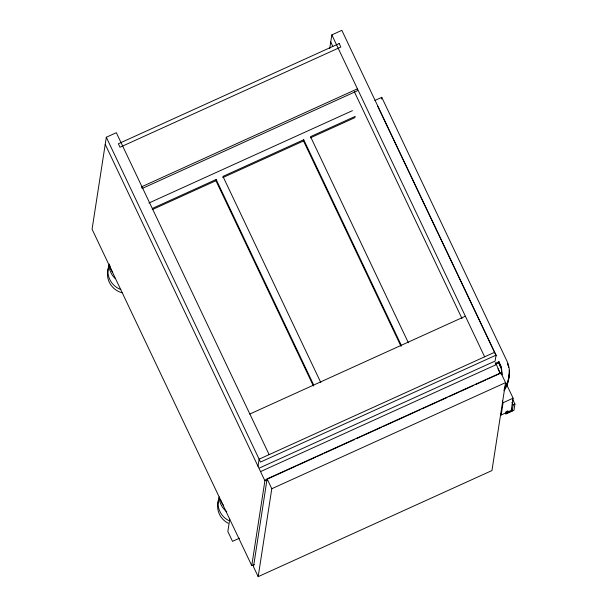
<?xml version="1.0" encoding="UTF-8"?>
<svg xmlns="http://www.w3.org/2000/svg" width="607" height="607" viewBox="0 0 607 607"><rect width="100%" height="100%" fill="white"/><g stroke="black" fill="none" stroke-linecap="round" stroke-linejoin="round"><path stroke-width="0.91" d="M502.065 374.876L501.526 367.834L498.962 361.673L495.517 363.236M509.432 370.141C509.136 377.258 508.446 384.732 504.053 390.711L504.447 388.139L507.778 381.606L509.372 374.731L509.159 367.895L507.133 361.461L381.765 97.34L374.86 100.466M269.129 454.62L116.324 132.705L106.316 137.25L92.074 229.218L251.761 565.633L254.265 564.495M141.712 188.041L141.932 186.653L357.447 88.834L357.121 90.921L142.47 188.345M313.394 385.969L215.955 180.704L216.145 179.497L152.433 208.413M229.742 519.235L227.837 531.497L232.519 541.353L239.424 538.219M400.969 346.225L303.538 140.953L303.72 139.747L222.951 176.409L320.792 382.531M258.021 466.282L259.121 459.165L494.652 352.265M329.73 48.53L331.839 34.895L341.847 30.35L496.033 355.163L495.122 361.051L259.584 467.951M251.761 565.633L264.993 480.167L296.057 466.07M267.11 478.87L253.498 566.786L258.18 576.65L491.951 470.554L505.563 382.63L500.881 372.774L267.11 478.87L271.792 488.726L258.18 576.65M381.5 99.047L381.765 97.34M501.981 374.284L501.336 369.041L498.779 362.88L498.962 361.673M500.085 365.642L500.274 364.443M500.813 367.372L500.995 366.165M500.434 373.882L496.397 364.564L260.866 471.464M507.74 365.247L508.006 363.54M508.416 367.394L508.681 365.687M506.602 384.489L513.097 398.177L511.2 410.438L501.192 414.983L503.089 402.722L502.277 401.015M505.343 388.594L505.745 386.022M506.458 386.409L506.853 383.844M507.376 384.178L507.778 381.606M509.106 374.997L509.508 372.432M508.112 381.902L508.507 379.337M508.643 379.61L509.372 374.731M512.49 398.951L514.926 404.08L513.954 410.332L505.707 414.073L506.094 411.622L507.854 410.818L507.535 412.904L512.247 410.764L513.158 404.877L511.936 402.32M148.935 203.011L352.447 110.649M355.3 116.339L310.526 136.658L408.367 342.78M152.243 209.62L215.955 180.704M222.761 177.616L303.538 140.953M310.344 137.865L355.118 117.546M249.856 414.02L465.372 316.209M496.033 355.163L260.494 462.064L106.316 137.25M495.335 364.443L498.779 362.88M297.779 465.288L315.898 457.063M317.62 456.282L322.803 453.93M324.525 453.148L354.723 439.445M356.446 438.656L381.469 427.305M383.192 426.524L420.294 409.679M422.017 408.898L447.04 397.547M448.763 396.758L459.12 392.061M460.842 391.28L473.786 385.407M475.509 384.626L485.866 379.921M487.588 379.14L500.532 373.267M267.49 479.606L264.902 480.782L105.216 144.36M271.792 488.726L505.563 382.63M503.089 402.722L513.097 398.177M513.158 404.877L514.926 404.08M377.683 106.179L496.23 355.922M495.175 362.789L495.98 364.496M498.006 368.76L499.629 372.174M511.435 409.057L512.247 410.764M331.839 34.895L484.644 356.81M330.739 42.004L332.773 46.284M354.313 91.665L462.003 318.546M500.38 413.276L501.192 414.983M303.72 139.747L401.561 345.876M216.145 179.497L313.576 384.762M122.053 292.771A19.621 19.265 8.8 0 1 108.623 267.512M120.839 289.547A19.621 19.265 8.8 0 1 109.427 264.075M115.383 278.696A19.621 19.265 8.8 0 1 109.055 265.365M112.523 272.171A19.621 19.265 8.8 0 1 109.753 265.183M226.813 511.792A19.621 19.265 8.8 0 1 219.188 497.376M228.179 523.249A19.621 19.265 8.8 0 1 218.474 500.327M228.619 520.525A19.621 19.265 8.8 0 1 219.248 496.875M223.626 505.548A19.621 19.265 8.8 0 1 220.493 499.637M339.169 43.552L118.357 143.768L120.011 147.251L340.823 47.035L339.169 43.552"/></g></svg>
